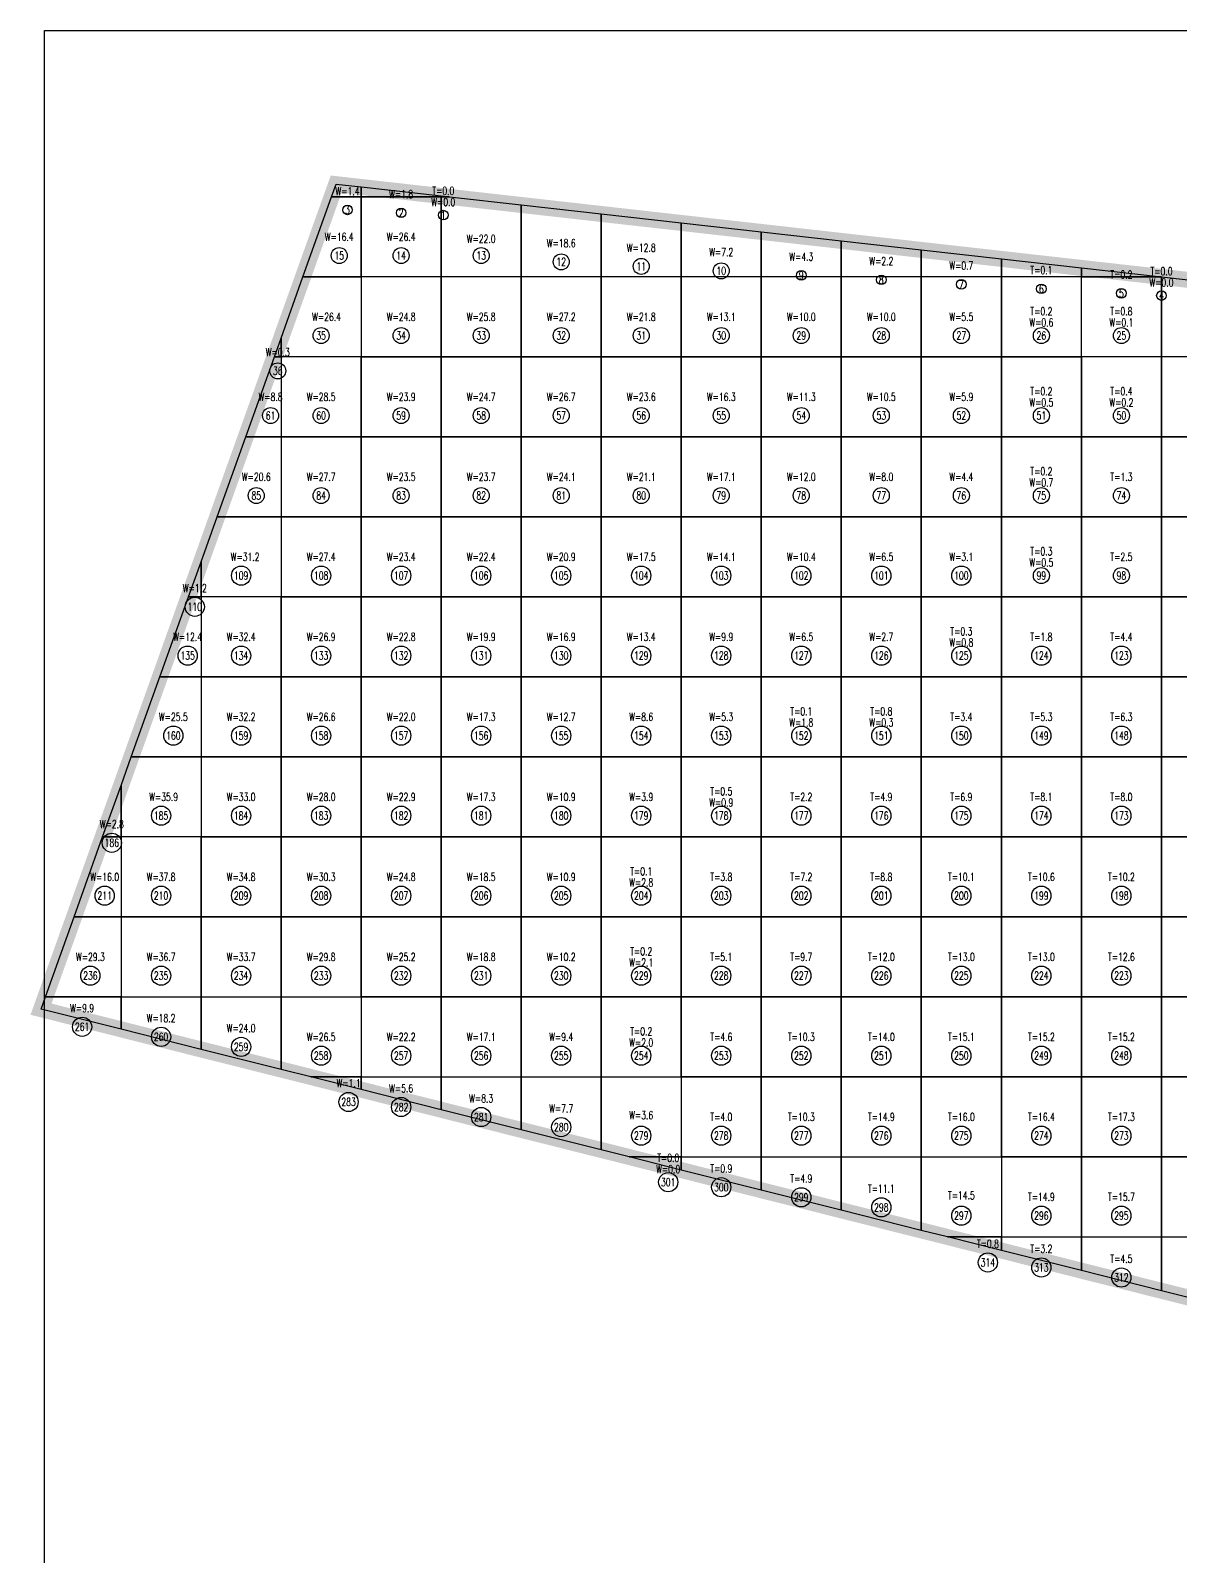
# Model space of a CAD drawing. Extents: x 4283 to 40403, y 1134 to 1764.
# Drawn here: x 4494.1 to 4566, y 1615.6 to 1711 of the extents above; entities that cross this region are included whole.
import ezdxf
from ezdxf.enums import TextEntityAlignment as Align

# ---------------------------------------------------------------- set-up
doc = ezdxf.new("R2010")
doc.units = 0
for name, color, linetype in [('tdz_2-1方格网', 2, 'Continuous'), ('tdz_2-1方格网计算', 7, 'Continuous'), ('tdz_土方计算图', 7, 'Continuous'), ('tdz_格田', 6, 'Continuous')]:
    doc.layers.add(name, color=color, linetype=linetype)
doc.styles.add('GLandNum', font='txt_____.ttf', dxfattribs={"width": 0.7, "height": 0.5})

msp = doc.modelspace()

# ---------------------------------------------------------------- linework, layer by layer
at = {"layer": 'tdz_2-1方格网', "linetype": 'Continuous'}
for points in [[(4514.806, 1701.178, 3413.944), (4514.806, 1700.557, 3413.952), (4512.96, 1700.557, 3413.974), (4513.245, 1701.353, 3413.94)], [(4512.96, 1700.557, 3413.974), (4514.806, 1700.557, 3413.952), (4514.806, 1695.557, 3414.068), (4511.172, 1695.557, 3414.186)], [(4519.806, 1700.616, 3413.958), (4519.806, 1700.557, 3413.958), (4514.806, 1700.557, 3413.952), (4514.806, 1701.178, 3413.944)], [(4514.806, 1695.557, 3414.068), (4514.806, 1700.557, 3413.952), (4519.806, 1700.557, 3413.958), (4519.806, 1695.557, 3414.118)], [(4520.335, 1700.557, 3413.959), (4519.806, 1700.557, 3413.958), (4519.806, 1700.616, 3413.958)], [(4524.806, 1700.054, 3413.972), (4524.806, 1695.557, 3414.396), (4519.806, 1695.557, 3414.118), (4519.806, 1700.557, 3413.958), (4520.335, 1700.557, 3413.959)], [(4529.806, 1699.492, 3413.985), (4529.806, 1695.557, 3414.39), (4524.806, 1695.557, 3414.396), (4524.806, 1700.054, 3413.972)], [(4534.806, 1698.93, 3413.999), (4534.806, 1695.557, 3414.083), (4529.806, 1695.557, 3414.39), (4529.806, 1699.492, 3413.985)], [(4539.806, 1698.368, 3414.018), (4539.806, 1695.557, 3414.036), (4534.806, 1695.557, 3414.083), (4534.806, 1698.93, 3413.999)], [(4544.806, 1697.806, 3414.036), (4544.806, 1695.557, 3414.16), (4539.806, 1695.557, 3414.036), (4539.806, 1698.368, 3414.018)], [(4549.806, 1697.244, 3413.978), (4549.806, 1695.557, 3414.149), (4544.806, 1695.557, 3414.16), (4544.806, 1697.806, 3414.036)], [(4554.806, 1696.682, 3414.048), (4554.806, 1695.557, 3414.137), (4549.806, 1695.557, 3414.149), (4549.806, 1697.244, 3413.978)], [(4559.806, 1696.12, 3414.123), (4559.806, 1695.557, 3414.124), (4554.806, 1695.557, 3414.137), (4554.806, 1696.682, 3414.048)], [(4564.806, 1695.558, 3414.203), (4564.806, 1695.557, 3414.203), (4559.806, 1695.557, 3414.124), (4559.806, 1696.12, 3414.123)], [(4511.172, 1695.557, 3414.186), (4514.806, 1695.557, 3414.068), (4514.806, 1690.557, 3414.246), (4509.806, 1690.557, 3414.393), (4509.806, 1691.736, 3414.349)], [(4514.806, 1695.557, 3414.068), (4514.806, 1690.557, 3414.246), (4519.806, 1690.557, 3414.274), (4519.806, 1695.557, 3414.118)], [(4519.806, 1695.557, 3414.118), (4519.806, 1690.557, 3414.274), (4524.806, 1690.557, 3414.597), (4524.806, 1695.557, 3414.396)], [(4524.806, 1695.557, 3414.396), (4524.806, 1690.557, 3414.597), (4529.806, 1690.557, 3414.74), (4529.806, 1695.557, 3414.39)], [(4529.806, 1695.557, 3414.39), (4529.806, 1690.557, 3414.74), (4534.806, 1690.557, 3414.561), (4534.806, 1695.557, 3414.083)], [(4534.806, 1695.557, 3414.083), (4534.806, 1690.557, 3414.561), (4539.806, 1690.557, 3414.212), (4539.806, 1695.557, 3414.036)], [(4539.806, 1695.557, 3414.036), (4539.806, 1690.557, 3414.212), (4544.806, 1690.557, 3414.502), (4544.806, 1695.557, 3414.16)], [(4544.806, 1695.557, 3414.16), (4544.806, 1690.557, 3414.502), (4549.806, 1690.557, 3414.617), (4549.806, 1695.557, 3414.149)], [(4549.806, 1695.557, 3414.149), (4549.806, 1690.557, 3414.617), (4554.806, 1690.557, 3414.315), (4554.806, 1695.557, 3414.137)], [(4554.806, 1695.557, 3414.137), (4554.806, 1690.557, 3414.315), (4559.806, 1690.557, 3414.343), (4559.806, 1695.557, 3414.124)], [(4559.806, 1690.557, 3414.343), (4559.806, 1695.557, 3414.124), (4564.806, 1695.557, 3414.203), (4564.806, 1690.557, 3414.605)], [(4564.821, 1695.557, 3414.203), (4564.806, 1695.557, 3414.203), (4564.806, 1695.558, 3414.203)], [(4569.806, 1694.996, 3414.283), (4569.806, 1690.557, 3414.783), (4564.806, 1690.557, 3414.605), (4564.806, 1695.557, 3414.203), (4564.821, 1695.557, 3414.203)], [(4509.806, 1691.736, 3414.349), (4509.806, 1690.557, 3414.393), (4509.384, 1690.557, 3414.399)], [(4509.384, 1690.557, 3414.399), (4509.806, 1690.557, 3414.393), (4509.806, 1685.557, 3414.55), (4507.596, 1685.557, 3414.611)], [(4509.806, 1690.557, 3414.393), (4509.806, 1685.557, 3414.55), (4514.806, 1685.557, 3414.443), (4514.806, 1690.557, 3414.246)], [(4514.806, 1690.557, 3414.246), (4514.806, 1685.557, 3414.443), (4519.806, 1685.557, 3414.451), (4519.806, 1690.557, 3414.274)], [(4519.806, 1690.557, 3414.274), (4519.806, 1685.557, 3414.451), (4524.806, 1685.557, 3414.747), (4524.806, 1690.557, 3414.597)], [(4524.806, 1690.557, 3414.597), (4524.806, 1685.557, 3414.747), (4529.806, 1685.557, 3414.812), (4529.806, 1690.557, 3414.74)], [(4529.806, 1690.557, 3414.74), (4529.806, 1685.557, 3414.812), (4534.806, 1685.557, 3414.805), (4534.806, 1690.557, 3414.561)], [(4534.806, 1690.557, 3414.561), (4534.806, 1685.557, 3414.805), (4539.806, 1685.557, 3414.69), (4539.806, 1690.557, 3414.212)], [(4539.806, 1690.557, 3414.212), (4539.806, 1685.557, 3414.69), (4544.806, 1685.557, 3414.568), (4544.806, 1690.557, 3414.502)], [(4544.806, 1690.557, 3414.502), (4544.806, 1685.557, 3414.568), (4549.806, 1685.557, 3414.671), (4549.806, 1690.557, 3414.617)], [(4549.806, 1690.557, 3414.617), (4549.806, 1685.557, 3414.671), (4554.806, 1685.557, 3414.545), (4554.806, 1690.557, 3414.315)], [(4554.806, 1690.557, 3414.315), (4554.806, 1685.557, 3414.545), (4559.806, 1685.557, 3414.552), (4559.806, 1690.557, 3414.343)], [(4559.806, 1690.557, 3414.343), (4559.806, 1685.557, 3414.552), (4564.806, 1685.557, 3414.718), (4564.806, 1690.557, 3414.605)], [(4564.806, 1690.557, 3414.605), (4564.806, 1685.557, 3414.718), (4569.806, 1685.557, 3414.867), (4569.806, 1690.557, 3414.783)], [(4507.596, 1685.557, 3414.611), (4509.806, 1685.557, 3414.55), (4509.806, 1680.557, 3414.737), (4505.808, 1680.557, 3414.824)], [(4509.806, 1685.557, 3414.55), (4509.806, 1680.557, 3414.737), (4514.806, 1680.557, 3414.645), (4514.806, 1685.557, 3414.443)], [(4514.806, 1685.557, 3414.443), (4514.806, 1680.557, 3414.645), (4519.806, 1680.557, 3414.666), (4519.806, 1685.557, 3414.451)], [(4519.806, 1685.557, 3414.451), (4519.806, 1680.557, 3414.666), (4524.806, 1680.557, 3414.89), (4524.806, 1685.557, 3414.747)], [(4524.806, 1685.557, 3414.747), (4524.806, 1680.557, 3414.89), (4529.806, 1680.557, 3414.883), (4529.806, 1685.557, 3414.812)], [(4529.806, 1685.557, 3414.812), (4529.806, 1680.557, 3414.883), (4534.806, 1680.557, 3414.876), (4534.806, 1685.557, 3414.805)], [(4534.806, 1685.557, 3414.805), (4534.806, 1680.557, 3414.876), (4539.806, 1680.557, 3414.869), (4539.806, 1685.557, 3414.69)], [(4539.806, 1685.557, 3414.69), (4539.806, 1680.557, 3414.869), (4544.806, 1680.557, 3414.819), (4544.806, 1685.557, 3414.568)], [(4544.806, 1685.557, 3414.568), (4544.806, 1680.557, 3414.819), (4549.806, 1680.557, 3414.768), (4549.806, 1685.557, 3414.671)], [(4549.806, 1685.557, 3414.671), (4549.806, 1680.557, 3414.768), (4554.806, 1680.557, 3414.775), (4554.806, 1685.557, 3414.545)], [(4554.806, 1685.557, 3414.545), (4554.806, 1680.557, 3414.775), (4559.806, 1680.557, 3414.783), (4559.806, 1685.557, 3414.552)], [(4559.806, 1685.557, 3414.552), (4559.806, 1680.557, 3414.783), (4564.806, 1680.557, 3414.831), (4564.806, 1685.557, 3414.718)], [(4564.806, 1685.557, 3414.718), (4564.806, 1680.557, 3414.831), (4569.806, 1680.557, 3414.952), (4569.806, 1685.557, 3414.867)], [(4505.808, 1680.557, 3414.824), (4509.806, 1680.557, 3414.737), (4509.806, 1675.557, 3414.934), (4504.806, 1675.557, 3415.024), (4504.806, 1677.755, 3414.943)], [(4509.806, 1680.557, 3414.737), (4509.806, 1675.557, 3414.934), (4514.806, 1675.557, 3414.86), (4514.806, 1680.557, 3414.645)], [(4514.806, 1680.557, 3414.645), (4514.806, 1675.557, 3414.86), (4519.806, 1675.557, 3414.881), (4519.806, 1680.557, 3414.666)], [(4519.806, 1680.557, 3414.666), (4519.806, 1675.557, 3414.881), (4524.806, 1675.557, 3414.962), (4524.806, 1680.557, 3414.89)], [(4524.806, 1680.557, 3414.89), (4524.806, 1675.557, 3414.962), (4529.806, 1675.557, 3414.955), (4529.806, 1680.557, 3414.883)], [(4529.806, 1680.557, 3414.883), (4529.806, 1675.557, 3414.955), (4534.806, 1675.557, 3414.948), (4534.806, 1680.557, 3414.876)], [(4534.806, 1680.557, 3414.876), (4534.806, 1675.557, 3414.948), (4539.806, 1675.557, 3414.934), (4539.806, 1680.557, 3414.869)], [(4539.806, 1680.557, 3414.869), (4539.806, 1675.557, 3414.934), (4544.806, 1675.557, 3414.918), (4544.806, 1680.557, 3414.819)], [(4544.806, 1680.557, 3414.819), (4544.806, 1675.557, 3414.918), (4549.806, 1675.557, 3414.929), (4549.806, 1680.557, 3414.768)], [(4549.806, 1680.557, 3414.768), (4549.806, 1675.557, 3414.929), (4554.806, 1675.557, 3414.943), (4554.806, 1680.557, 3414.775)], [(4554.806, 1680.557, 3414.775), (4554.806, 1675.557, 3414.943), (4559.806, 1675.557, 3414.955), (4559.806, 1680.557, 3414.783)], [(4559.806, 1680.557, 3414.783), (4559.806, 1675.557, 3414.955), (4564.806, 1675.557, 3414.976), (4564.806, 1680.557, 3414.831)], [(4564.806, 1680.557, 3414.831), (4564.806, 1675.557, 3414.976), (4569.806, 1675.557, 3415.032), (4569.806, 1680.557, 3414.952)], [(4504.806, 1677.755, 3414.943), (4504.806, 1675.557, 3415.024), (4504.02, 1675.557, 3415.034)], [(4504.02, 1675.557, 3415.034), (4504.806, 1675.557, 3415.024), (4504.806, 1670.557, 3415.25), (4502.231, 1670.557, 3415.222)], [(4504.806, 1675.557, 3415.024), (4504.806, 1670.557, 3415.25), (4509.806, 1670.557, 3415.106), (4509.806, 1675.557, 3414.934)], [(4509.806, 1675.557, 3414.934), (4509.806, 1670.557, 3415.106), (4514.806, 1670.557, 3415.047), (4514.806, 1675.557, 3414.86)], [(4514.806, 1675.557, 3414.86), (4514.806, 1670.557, 3415.047), (4519.806, 1670.557, 3415.028), (4519.806, 1675.557, 3414.881)], [(4519.806, 1675.557, 3414.881), (4519.806, 1670.557, 3415.028), (4524.806, 1670.557, 3415.002), (4524.806, 1675.557, 3414.962)], [(4524.806, 1675.557, 3414.962), (4524.806, 1670.557, 3415.002), (4529.806, 1670.557, 3414.984), (4529.806, 1675.557, 3414.955)], [(4529.806, 1675.557, 3414.955), (4529.806, 1670.557, 3414.984), (4534.806, 1670.557, 3414.966), (4534.806, 1675.557, 3414.948)], [(4534.806, 1675.557, 3414.948), (4534.806, 1670.557, 3414.966), (4539.806, 1670.557, 3414.965), (4539.806, 1675.557, 3414.934)], [(4539.806, 1675.557, 3414.934), (4539.806, 1670.557, 3414.965), (4544.806, 1670.557, 3414.972), (4544.806, 1675.557, 3414.918)], [(4544.806, 1675.557, 3414.918), (4544.806, 1670.557, 3414.972), (4549.806, 1670.557, 3414.98), (4549.806, 1675.557, 3414.929)], [(4549.806, 1675.557, 3414.929), (4549.806, 1670.557, 3414.98), (4554.806, 1670.557, 3414.998), (4554.806, 1675.557, 3414.943)], [(4554.806, 1675.557, 3414.943), (4554.806, 1670.557, 3414.998), (4559.806, 1670.557, 3415.058), (4559.806, 1675.557, 3414.955)], [(4559.806, 1675.557, 3414.955), (4559.806, 1670.557, 3415.058), (4564.806, 1670.557, 3415.108), (4564.806, 1675.557, 3414.976)], [(4564.806, 1675.557, 3414.976), (4564.806, 1670.557, 3415.108), (4569.806, 1670.557, 3415.157), (4569.806, 1675.557, 3415.032)], [(4502.231, 1670.557, 3415.222), (4504.806, 1670.557, 3415.25), (4504.806, 1665.557, 3415.464), (4500.443, 1665.557, 3415.409)], [(4504.806, 1670.557, 3415.25), (4504.806, 1665.557, 3415.464), (4509.806, 1665.557, 3415.332), (4509.806, 1670.557, 3415.106)], [(4509.806, 1670.557, 3415.106), (4509.806, 1665.557, 3415.332), (4514.806, 1665.557, 3415.275), (4514.806, 1670.557, 3415.047)], [(4514.806, 1670.557, 3415.047), (4514.806, 1665.557, 3415.275), (4519.806, 1665.557, 3415.186), (4519.806, 1670.557, 3415.028)], [(4519.806, 1670.557, 3415.028), (4519.806, 1665.557, 3415.186), (4524.806, 1665.557, 3415.097), (4524.806, 1670.557, 3415.002)], [(4524.806, 1670.557, 3415.002), (4524.806, 1665.557, 3415.097), (4529.806, 1665.557, 3415), (4529.806, 1670.557, 3414.984)], [(4529.806, 1670.557, 3414.984), (4529.806, 1665.557, 3415), (4534.806, 1665.557, 3415), (4534.806, 1670.557, 3414.966)], [(4534.806, 1670.557, 3414.966), (4534.806, 1665.557, 3415), (4539.806, 1665.557, 3415), (4539.806, 1670.557, 3414.965)], [(4539.806, 1670.557, 3414.965), (4539.806, 1665.557, 3415), (4544.806, 1665.557, 3415), (4544.806, 1670.557, 3414.972)], [(4544.806, 1670.557, 3414.972), (4544.806, 1665.557, 3415), (4549.806, 1665.557, 3415.043), (4549.806, 1670.557, 3414.98)], [(4549.806, 1670.557, 3414.98), (4549.806, 1665.557, 3415.043), (4554.806, 1665.557, 3415.066), (4554.806, 1670.557, 3414.998)], [(4554.806, 1670.557, 3414.998), (4554.806, 1665.557, 3415.066), (4559.806, 1665.557, 3415.18), (4559.806, 1670.557, 3415.058)], [(4559.806, 1670.557, 3415.058), (4559.806, 1665.557, 3415.18), (4564.806, 1665.557, 3415.31), (4564.806, 1670.557, 3415.108)], [(4564.806, 1670.557, 3415.108), (4564.806, 1665.557, 3415.31), (4569.806, 1665.557, 3415.36), (4569.806, 1670.557, 3415.157)], [(4500.443, 1665.557, 3415.409), (4504.806, 1665.557, 3415.464), (4504.806, 1660.557, 3415.679), (4499.806, 1660.557, 3415.634), (4499.806, 1663.774, 3415.476)], [(4504.806, 1665.557, 3415.464), (4504.806, 1660.557, 3415.679), (4509.806, 1660.557, 3415.648), (4509.806, 1665.557, 3415.332)], [(4509.806, 1665.557, 3415.332), (4509.806, 1660.557, 3415.648), (4514.806, 1660.557, 3415.583), (4514.806, 1665.557, 3415.275)], [(4514.806, 1665.557, 3415.275), (4514.806, 1660.557, 3415.583), (4519.806, 1660.557, 3415.494), (4519.806, 1665.557, 3415.186)], [(4519.806, 1665.557, 3415.186), (4519.806, 1660.557, 3415.494), (4524.806, 1660.557, 3415.377), (4524.806, 1665.557, 3415.097)], [(4524.806, 1665.557, 3415.097), (4524.806, 1660.557, 3415.377), (4529.806, 1660.557, 3415.176), (4529.806, 1665.557, 3415)], [(4529.806, 1665.557, 3415), (4529.806, 1660.557, 3415.176), (4534.806, 1660.557, 3415), (4534.806, 1665.557, 3415)], [(4534.806, 1665.557, 3415), (4534.806, 1660.557, 3415), (4539.806, 1660.557, 3415), (4539.806, 1665.557, 3415)], [(4539.806, 1665.557, 3415), (4539.806, 1660.557, 3415), (4544.806, 1660.557, 3415.035), (4544.806, 1665.557, 3415)], [(4544.806, 1665.557, 3415), (4544.806, 1660.557, 3415.035), (4549.806, 1660.557, 3415.111), (4549.806, 1665.557, 3415.043)], [(4549.806, 1665.557, 3415.043), (4549.806, 1660.557, 3415.111), (4554.806, 1660.557, 3415.156), (4554.806, 1665.557, 3415.066)], [(4554.806, 1665.557, 3415.066), (4554.806, 1660.557, 3415.156), (4559.806, 1660.557, 3415.301), (4559.806, 1665.557, 3415.18)], [(4559.806, 1665.557, 3415.18), (4559.806, 1660.557, 3415.301), (4564.806, 1660.557, 3415.446), (4564.806, 1665.557, 3415.31)], [(4564.806, 1665.557, 3415.31), (4564.806, 1660.557, 3415.446), (4569.806, 1660.557, 3415.562), (4569.806, 1665.557, 3415.36)], [(4499.806, 1663.774, 3415.476), (4499.806, 1660.557, 3415.634), (4498.655, 1660.557, 3415.596)], [(4498.655, 1660.557, 3415.596), (4499.806, 1660.557, 3415.634), (4499.806, 1655.557, 3415.933), (4496.867, 1655.557, 3415.784)], [(4499.806, 1660.557, 3415.634), (4499.806, 1655.557, 3415.933), (4504.806, 1655.557, 3415.986), (4504.806, 1660.557, 3415.679)], [(4504.806, 1660.557, 3415.679), (4504.806, 1655.557, 3415.986), (4509.806, 1655.557, 3415.964), (4509.806, 1660.557, 3415.648)], [(4509.806, 1660.557, 3415.648), (4509.806, 1655.557, 3415.964), (4514.806, 1655.557, 3415.874), (4514.806, 1660.557, 3415.583)], [(4514.806, 1660.557, 3415.583), (4514.806, 1655.557, 3415.874), (4519.806, 1655.557, 3415.753), (4519.806, 1660.557, 3415.494)], [(4519.806, 1660.557, 3415.494), (4519.806, 1655.557, 3415.753), (4524.806, 1655.557, 3415.593), (4524.806, 1660.557, 3415.377)], [(4524.806, 1660.557, 3415.377), (4524.806, 1655.557, 3415.593), (4529.806, 1655.557, 3415.369), (4529.806, 1660.557, 3415.176)], [(4529.806, 1660.557, 3415.176), (4529.806, 1655.557, 3415.369), (4534.806, 1655.557, 3415.154), (4534.806, 1660.557, 3415)], [(4534.806, 1660.557, 3415), (4534.806, 1655.557, 3415.154), (4539.806, 1655.557, 3415.032), (4539.806, 1660.557, 3415)], [(4539.806, 1660.557, 3415), (4539.806, 1655.557, 3415.032), (4544.806, 1655.557, 3415.095), (4544.806, 1660.557, 3415.035)], [(4544.806, 1660.557, 3415.035), (4544.806, 1655.557, 3415.095), (4549.806, 1655.557, 3415.177), (4549.806, 1660.557, 3415.111)], [(4549.806, 1660.557, 3415.111), (4549.806, 1655.557, 3415.177), (4554.806, 1655.557, 3415.277), (4554.806, 1660.557, 3415.156)], [(4554.806, 1660.557, 3415.156), (4554.806, 1655.557, 3415.277), (4559.806, 1655.557, 3415.422), (4559.806, 1660.557, 3415.301)], [(4559.806, 1660.557, 3415.301), (4559.806, 1655.557, 3415.422), (4564.806, 1655.557, 3415.567), (4564.806, 1660.557, 3415.446)], [(4564.806, 1660.557, 3415.446), (4564.806, 1655.557, 3415.567), (4569.806, 1655.557, 3415.711), (4569.806, 1660.557, 3415.562)], [(4496.867, 1655.557, 3415.784), (4499.806, 1655.557, 3415.933), (4499.806, 1650.557, 3416), (4495.079, 1650.557, 3415.971)], [(4499.806, 1655.557, 3415.933), (4499.806, 1650.557, 3416), (4504.806, 1650.557, 3416), (4504.806, 1655.557, 3415.986)], [(4504.806, 1655.557, 3415.986), (4504.806, 1650.557, 3416), (4509.806, 1650.557, 3416), (4509.806, 1655.557, 3415.964)], [(4509.806, 1655.557, 3415.964), (4509.806, 1650.557, 3416), (4514.806, 1650.557, 3416), (4514.806, 1655.557, 3415.874)], [(4514.806, 1655.557, 3415.874), (4514.806, 1650.557, 3416), (4519.806, 1650.557, 3416), (4519.806, 1655.557, 3415.753)], [(4519.806, 1655.557, 3415.753), (4519.806, 1650.557, 3416), (4524.806, 1650.557, 3415.771), (4524.806, 1655.557, 3415.593)], [(4524.806, 1655.557, 3415.593), (4524.806, 1650.557, 3415.771), (4529.806, 1650.557, 3415.531), (4529.806, 1655.557, 3415.369)], [(4529.806, 1655.557, 3415.369), (4529.806, 1650.557, 3415.531), (4534.806, 1650.557, 3415.387), (4534.806, 1655.557, 3415.154)], [(4534.806, 1655.557, 3415.154), (4534.806, 1650.557, 3415.387), (4539.806, 1650.557, 3415.263), (4539.806, 1655.557, 3415.032)], [(4539.806, 1655.557, 3415.032), (4539.806, 1650.557, 3415.263), (4544.806, 1650.557, 3415.228), (4544.806, 1655.557, 3415.095)], [(4544.806, 1655.557, 3415.095), (4544.806, 1650.557, 3415.228), (4549.806, 1650.557, 3415.272), (4549.806, 1655.557, 3415.177)], [(4549.806, 1655.557, 3415.177), (4549.806, 1650.557, 3415.272), (4554.806, 1650.557, 3415.392), (4554.806, 1655.557, 3415.277)], [(4554.806, 1655.557, 3415.277), (4554.806, 1650.557, 3415.392), (4559.806, 1650.557, 3415.538), (4559.806, 1655.557, 3415.422)], [(4559.806, 1655.557, 3415.422), (4559.806, 1650.557, 3415.538), (4564.806, 1650.557, 3415.683), (4564.806, 1655.557, 3415.567)], [(4564.806, 1655.557, 3415.567), (4564.806, 1650.557, 3415.683), (4569.806, 1650.557, 3415.828), (4569.806, 1655.557, 3415.711)], [(4495.079, 1650.557, 3415.971), (4499.806, 1650.557, 3416), (4499.806, 1648.536, 3416), (4494.806, 1649.793, 3416)], [(4499.806, 1648.536, 3416), (4499.806, 1650.557, 3416), (4504.806, 1650.557, 3416), (4504.806, 1647.279, 3416)], [(4504.806, 1647.279, 3416), (4504.806, 1650.557, 3416), (4509.806, 1650.557, 3416), (4509.806, 1646.022, 3416)], [(4509.806, 1646.022, 3416), (4509.806, 1650.557, 3416), (4514.806, 1650.557, 3416), (4514.806, 1645.557, 3416), (4511.659, 1645.557, 3416)], [(4514.806, 1650.557, 3416), (4514.806, 1645.557, 3416), (4519.806, 1645.557, 3416), (4519.806, 1650.557, 3416)], [(4519.806, 1650.557, 3416), (4519.806, 1645.557, 3416), (4524.806, 1645.557, 3415.934), (4524.806, 1650.557, 3415.771)], [(4524.806, 1650.557, 3415.771), (4524.806, 1645.557, 3415.934), (4529.806, 1645.557, 3415.748), (4529.806, 1650.557, 3415.531)], [(4529.806, 1650.557, 3415.531), (4529.806, 1645.557, 3415.748), (4534.806, 1645.557, 3415.624), (4534.806, 1650.557, 3415.387)], [(4534.806, 1650.557, 3415.387), (4534.806, 1645.557, 3415.624), (4539.806, 1645.557, 3415.501), (4539.806, 1650.557, 3415.263)], [(4539.806, 1650.557, 3415.263), (4539.806, 1645.557, 3415.501), (4544.806, 1645.557, 3415.38), (4544.806, 1650.557, 3415.228)], [(4544.806, 1650.557, 3415.228), (4544.806, 1645.557, 3415.38), (4549.806, 1645.557, 3415.424), (4549.806, 1650.557, 3415.272)], [(4549.806, 1650.557, 3415.272), (4549.806, 1645.557, 3415.424), (4554.806, 1645.557, 3415.555), (4554.806, 1650.557, 3415.392)], [(4554.806, 1650.557, 3415.392), (4554.806, 1645.557, 3415.555), (4559.806, 1645.557, 3415.655), (4559.806, 1650.557, 3415.538)], [(4559.806, 1650.557, 3415.538), (4559.806, 1645.557, 3415.655), (4564.806, 1645.557, 3415.785), (4564.806, 1650.557, 3415.683)], [(4564.806, 1650.557, 3415.683), (4564.806, 1645.557, 3415.785), (4569.806, 1645.557, 3415.928), (4569.806, 1650.557, 3415.828)], [(4511.659, 1645.557, 3416), (4514.806, 1645.557, 3416), (4514.806, 1644.766, 3416)], [(4514.806, 1644.766, 3416), (4514.806, 1645.557, 3416), (4519.806, 1645.557, 3416), (4519.806, 1643.509, 3416)], [(4519.806, 1643.509, 3416), (4519.806, 1645.557, 3416), (4524.806, 1645.557, 3415.934), (4524.806, 1642.252, 3416)], [(4524.806, 1642.252, 3416), (4524.806, 1645.557, 3415.934), (4529.806, 1645.557, 3415.748), (4529.806, 1640.995, 3415.943)], [(4529.806, 1640.995, 3415.943), (4529.806, 1645.557, 3415.748), (4534.806, 1645.557, 3415.624), (4534.806, 1640.557, 3415.862), (4531.549, 1640.557, 3415.92)], [(4534.806, 1645.557, 3415.624), (4534.806, 1640.557, 3415.862), (4539.806, 1640.557, 3415.738), (4539.806, 1645.557, 3415.501)], [(4539.806, 1645.557, 3415.501), (4539.806, 1640.557, 3415.738), (4544.806, 1640.557, 3415.614), (4544.806, 1645.557, 3415.38)], [(4544.806, 1645.557, 3415.38), (4544.806, 1640.557, 3415.614), (4549.806, 1640.557, 3415.588), (4549.806, 1645.557, 3415.424)], [(4549.806, 1645.557, 3415.424), (4549.806, 1640.557, 3415.588), (4554.806, 1640.557, 3415.786), (4554.806, 1645.557, 3415.555)], [(4554.806, 1645.557, 3415.555), (4554.806, 1640.557, 3415.786), (4559.806, 1640.557, 3415.811), (4559.806, 1645.557, 3415.655)], [(4559.806, 1645.557, 3415.655), (4559.806, 1640.557, 3415.811), (4564.806, 1640.557, 3415.92), (4564.806, 1645.557, 3415.785)], [(4564.806, 1645.557, 3415.785), (4564.806, 1640.557, 3415.92), (4569.806, 1640.557, 3416.08), (4569.806, 1645.557, 3415.928)], [(4531.549, 1640.557, 3415.92), (4534.806, 1640.557, 3415.862), (4534.806, 1639.738, 3415.877)], [(4534.806, 1639.738, 3415.877), (4534.806, 1640.557, 3415.862), (4539.806, 1640.557, 3415.738), (4539.806, 1638.481, 3415.812)], [(4539.806, 1638.481, 3415.812), (4539.806, 1640.557, 3415.738), (4544.806, 1640.557, 3415.614), (4544.806, 1637.224, 3415.747)], [(4544.806, 1637.224, 3415.747), (4544.806, 1640.557, 3415.614), (4549.806, 1640.557, 3415.588), (4549.806, 1635.968, 3415.73)], [(4549.806, 1635.968, 3415.73), (4549.806, 1640.557, 3415.588), (4554.806, 1640.557, 3415.786), (4554.806, 1635.557, 3416.086), (4551.44, 1635.557, 3415.861)], [(4554.806, 1640.557, 3415.786), (4554.806, 1635.557, 3416.086), (4559.806, 1635.557, 3416.217), (4559.806, 1640.557, 3415.811)], [(4559.806, 1640.557, 3415.811), (4559.806, 1635.557, 3416.217), (4564.806, 1635.557, 3416.346), (4564.806, 1640.557, 3415.92)], [(4564.806, 1640.557, 3415.92), (4564.806, 1635.557, 3416.346), (4569.806, 1635.557, 3416.61), (4569.806, 1640.557, 3416.08)], [(4551.44, 1635.557, 3415.861), (4554.806, 1635.557, 3416.086), (4554.806, 1634.711, 3416.116)], [(4554.806, 1634.711, 3416.116), (4554.806, 1635.557, 3416.086), (4559.806, 1635.557, 3416.217), (4559.806, 1633.454, 3416.495)], [(4559.806, 1633.454, 3416.495), (4559.806, 1635.557, 3416.217), (4564.806, 1635.557, 3416.346), (4564.806, 1632.197, 3416.867)], [(4564.806, 1632.197, 3416.867), (4564.806, 1635.557, 3416.346), (4569.806, 1635.557, 3416.61), (4569.806, 1630.94, 3417.245)]]:
    msp.add_polyline3d(points, close=True, dxfattribs=at)
at = {"layer": 'tdz_2-1方格网计算', "color": 7, "linetype": 'Continuous'}
for centre, radius in [((4513.954, 1699.745), 0.3), ((4517.306, 1699.56), 0.3), ((4519.938, 1699.42), 0.3), ((4513.436, 1696.89), 0.5), ((4517.306, 1696.89), 0.5), ((4522.306, 1696.89), 0.5), ((4527.306, 1696.498), 0.5), ((4532.306, 1696.217), 0.5), ((4537.306, 1695.936), 0.5), ((4542.306, 1695.655), 0.3), ((4547.306, 1695.374), 0.3), ((4552.306, 1695.093), 0.3), ((4557.306, 1694.812), 0.3), ((4562.306, 1694.531), 0.3), ((4564.81, 1694.391), 0.3), ((4512.306, 1691.89), 0.5), ((4517.306, 1691.89), 0.5), ((4522.306, 1691.89), 0.5), ((4527.306, 1691.89), 0.5), ((4532.306, 1691.89), 0.5), ((4537.306, 1691.89), 0.5), ((4542.306, 1691.89), 0.5), ((4547.306, 1691.89), 0.5), ((4552.306, 1691.89), 0.5), ((4557.306, 1691.89), 0.5), ((4562.306, 1691.89), 0.5), ((4509.595, 1689.685), 0.5), ((4509.148, 1686.89), 0.5), ((4512.306, 1686.89), 0.5), ((4517.306, 1686.89), 0.5), ((4522.306, 1686.89), 0.5), ((4527.306, 1686.89), 0.5), ((4532.306, 1686.89), 0.5), ((4537.306, 1686.89), 0.5), ((4542.306, 1686.89), 0.5), ((4547.306, 1686.89), 0.5), ((4552.306, 1686.89), 0.5), ((4557.306, 1686.89), 0.5), ((4562.306, 1686.89), 0.5), ((4508.254, 1681.89), 0.5), ((4512.306, 1681.89), 0.5), ((4517.306, 1681.89), 0.5), ((4522.306, 1681.89), 0.5), ((4527.306, 1681.89), 0.5), ((4532.306, 1681.89), 0.5), ((4537.306, 1681.89), 0.5), ((4542.306, 1681.89), 0.5), ((4547.306, 1681.89), 0.5), ((4552.306, 1681.89), 0.5), ((4557.306, 1681.89), 0.5), ((4562.306, 1681.89), 0.5), ((4507.306, 1676.89), 0.6), ((4512.306, 1676.89), 0.6), ((4517.306, 1676.89), 0.6), ((4522.306, 1676.89), 0.6), ((4527.306, 1676.89), 0.6), ((4532.306, 1676.89), 0.6), ((4537.306, 1676.89), 0.6), ((4542.306, 1676.89), 0.6), ((4547.306, 1676.89), 0.6), ((4552.306, 1676.89), 0.6), ((4557.306, 1676.89), 0.5), ((4562.306, 1676.89), 0.5), ((4504.413, 1674.94), 0.6), ((4503.966, 1671.89), 0.6), ((4507.306, 1671.89), 0.6), ((4512.306, 1671.89), 0.6), ((4517.306, 1671.89), 0.6), ((4522.306, 1671.89), 0.6), ((4527.306, 1671.89), 0.6), ((4532.306, 1671.89), 0.6), ((4537.306, 1671.89), 0.6), ((4542.306, 1671.89), 0.6), ((4547.306, 1671.89), 0.6), ((4552.306, 1671.89), 0.6), ((4557.306, 1671.89), 0.6), ((4562.306, 1671.89), 0.6), ((4503.071, 1666.89), 0.6), ((4507.306, 1666.89), 0.6), ((4512.306, 1666.89), 0.6), ((4517.306, 1666.89), 0.6), ((4522.306, 1666.89), 0.6), ((4527.306, 1666.89), 0.6), ((4532.306, 1666.89), 0.6), ((4537.306, 1666.89), 0.6), ((4542.306, 1666.89), 0.6), ((4547.306, 1666.89), 0.6), ((4552.306, 1666.89), 0.6), ((4557.306, 1666.89), 0.6), ((4562.306, 1666.89), 0.6), ((4502.306, 1661.89), 0.6), ((4507.306, 1661.89), 0.6), ((4512.306, 1661.89), 0.6), ((4517.306, 1661.89), 0.6), ((4522.306, 1661.89), 0.6), ((4527.306, 1661.89), 0.6), ((4532.306, 1661.89), 0.6), ((4537.306, 1661.89), 0.6), ((4542.306, 1661.89), 0.6), ((4547.306, 1661.89), 0.6), ((4552.306, 1661.89), 0.6), ((4557.306, 1661.89), 0.6), ((4562.306, 1661.89), 0.6), ((4499.23, 1660.194), 0.6), ((4498.783, 1656.89), 0.6), ((4502.306, 1656.89), 0.6), ((4507.306, 1656.89), 0.6), ((4512.306, 1656.89), 0.6), ((4517.306, 1656.89), 0.6), ((4522.306, 1656.89), 0.6), ((4527.306, 1656.89), 0.6), ((4532.306, 1656.89), 0.6), ((4537.306, 1656.89), 0.6), ((4542.306, 1656.89), 0.6), ((4547.306, 1656.89), 0.6), ((4552.306, 1656.89), 0.6), ((4557.306, 1656.89), 0.6), ((4562.306, 1656.89), 0.6), ((4497.889, 1651.89), 0.6), ((4502.306, 1651.89), 0.6), ((4507.306, 1651.89), 0.6), ((4512.306, 1651.89), 0.6), ((4517.306, 1651.89), 0.6), ((4522.306, 1651.89), 0.6), ((4527.306, 1651.89), 0.6), ((4532.306, 1651.89), 0.6), ((4537.306, 1651.89), 0.6), ((4542.306, 1651.89), 0.6), ((4547.306, 1651.89), 0.6), ((4552.306, 1651.89), 0.6), ((4557.306, 1651.89), 0.6), ((4562.306, 1651.89), 0.6), ((4497.374, 1648.694), 0.6), ((4502.306, 1648.066), 0.6), ((4507.306, 1647.437), 0.6), ((4512.306, 1646.89), 0.6), ((4517.306, 1646.89), 0.6), ((4522.306, 1646.89), 0.6), ((4527.306, 1646.89), 0.6), ((4532.306, 1646.89), 0.6), ((4537.306, 1646.89), 0.6), ((4542.306, 1646.89), 0.6), ((4547.306, 1646.89), 0.6), ((4552.306, 1646.89), 0.6), ((4557.306, 1646.89), 0.6), ((4562.306, 1646.89), 0.6), ((4514.019, 1643.994), 0.6), ((4517.306, 1643.68), 0.6), ((4522.306, 1643.052), 0.6), ((4527.306, 1642.423), 0.6), ((4532.306, 1641.89), 0.6), ((4537.306, 1641.89), 0.6), ((4542.306, 1641.89), 0.6), ((4547.306, 1641.89), 0.6), ((4552.306, 1641.89), 0.6), ((4557.306, 1641.89), 0.6), ((4562.306, 1641.89), 0.6), ((4533.992, 1638.981), 0.6), ((4537.306, 1638.667), 0.6), ((4542.306, 1638.038), 0.6), ((4547.306, 1637.41), 0.6), ((4552.306, 1636.89), 0.6), ((4557.306, 1636.89), 0.6), ((4562.306, 1636.89), 0.6), ((4553.964, 1633.967), 0.6), ((4557.306, 1633.653), 0.6), ((4562.306, 1633.024), 0.6)]:
    msp.add_circle(centre, radius, dxfattribs=at)
at = {"layer": 'tdz_土方计算图', "linetype": 'Continuous'}
msp.add_lwpolyline([(4495.028, 1710.955), (4625.028, 1710.955), (4625.028, 1550.955), (4495.028, 1550.955)], close=True, dxfattribs=at)
at = {"layer": 'tdz_格田', "linetype": 'Continuous', "lineweight": 60, "const_width": 1}
msp.add_lwpolyline([(4611.113, 1620.557), (4494.806, 1649.793), (4513.245, 1701.353), (4625.251, 1688.765), (4614.536, 1634.51), (4611.113, 1620.557)], close=True, dxfattribs=at)

# ---------------------------------------------------------------- texts
at = {"layer": 'tdz_2-1方格网计算', "color": 173, "linetype": 'Continuous', "style": 'GLandNum', "width": 0.7}
for s, p in [('W=1.4', (4513.954, 1700.911)), ('W=1.8', (4517.306, 1700.727)), ('W=0.0', (4519.938, 1700.236)), ('W=16.4', (4513.436, 1698.057)), ('W=26.4', (4517.306, 1698.057)), ('W=22.0', (4522.306, 1697.931)), ('W=18.6', (4527.306, 1697.665)), ('W=12.8', (4532.306, 1697.384)), ('W=7.2', (4537.306, 1697.103)), ('W=4.3', (4542.306, 1696.822)), ('W=2.2', (4547.306, 1696.541)), ('W=0.7', (4552.306, 1696.26)), ('W=0.0', (4564.81, 1695.208)), ('W=26.4', (4512.647, 1693.057)), ('W=24.8', (4517.306, 1693.057)), ('W=25.8', (4522.306, 1693.057)), ('W=27.2', (4527.306, 1693.057)), ('W=21.8', (4532.306, 1693.057)), ('W=13.1', (4537.306, 1693.057)), ('W=10.0', (4542.306, 1693.057)), ('W=10.0', (4547.306, 1693.057)), ('W=5.5', (4552.306, 1693.057)), ('W=0.6', (4557.306, 1692.707)), ('W=0.1', (4562.306, 1692.707)), ('W=0.3', (4509.595, 1690.852)), ('W=8.8', (4509.148, 1688.057)), ('W=28.5', (4512.306, 1688.057)), ('W=23.9', (4517.306, 1688.057)), ('W=24.7', (4522.306, 1688.057)), ('W=26.7', (4527.306, 1688.057)), ('W=23.6', (4532.306, 1688.057)), ('W=16.3', (4537.306, 1688.057)), ('W=11.3', (4542.306, 1688.057)), ('W=10.5', (4547.306, 1688.057)), ('W=5.9', (4552.306, 1688.057)), ('W=0.5', (4557.306, 1687.707)), ('W=0.2', (4562.306, 1687.707)), ('W=20.6', (4508.254, 1683.057)), ('W=27.7', (4512.306, 1683.057)), ('W=23.5', (4517.306, 1683.057)), ('W=23.7', (4522.306, 1683.057)), ('W=24.1', (4527.306, 1683.057)), ('W=21.1', (4532.306, 1683.057)), ('W=17.1', (4537.306, 1683.057)), ('W=12.0', (4542.306, 1683.057)), ('W=8.0', (4547.306, 1683.057)), ('W=4.4', (4552.306, 1683.057)), ('W=0.7', (4557.306, 1682.707)), ('W=31.2', (4507.556, 1678.057)), ('W=27.4', (4512.306, 1678.057)), ('W=23.4', (4517.306, 1678.057)), ('W=22.4', (4522.306, 1678.057)), ('W=20.9', (4527.306, 1678.057)), ('W=17.5', (4532.306, 1678.057)), ('W=14.1', (4537.306, 1678.057)), ('W=10.4', (4542.306, 1678.057)), ('W=6.5', (4547.306, 1678.057)), ('W=3.1', (4552.306, 1678.057)), ('W=0.5', (4557.306, 1677.707)), ('W=1.2', (4504.413, 1676.106)), ('W=12.4', (4503.966, 1673.057)), ('W=32.4', (4507.306, 1673.057)), ('W=26.9', (4512.306, 1673.057)), ('W=22.8', (4517.306, 1673.057)), ('W=19.9', (4522.306, 1673.057)), ('W=16.9', (4527.306, 1673.057)), ('W=13.4', (4532.306, 1673.057)), ('W=9.9', (4537.306, 1673.057)), ('W=6.5', (4542.306, 1673.057)), ('W=2.7', (4547.306, 1673.057)), ('W=0.8', (4552.306, 1672.707)), ('W=25.5', (4503.071, 1668.057)), ('W=32.2', (4507.306, 1668.057)), ('W=26.6', (4512.306, 1668.057)), ('W=22.0', (4517.306, 1668.057)), ('W=17.3', (4522.306, 1668.057)), ('W=12.7', (4527.306, 1668.057)), ('W=8.6', (4532.306, 1668.057)), ('W=5.3', (4537.306, 1668.057)), ('W=1.8', (4542.306, 1667.707)), ('W=0.3', (4547.306, 1667.707)), ('W=35.9', (4502.465, 1663.057)), ('W=33.0', (4507.306, 1663.057)), ('W=28.0', (4512.306, 1663.057)), ('W=22.9', (4517.306, 1663.057)), ('W=17.3', (4522.306, 1663.057)), ('W=10.9', (4527.306, 1663.057)), ('W=3.9', (4532.306, 1663.057)), ('W=0.9', (4537.306, 1662.707)), ('W=2.8', (4499.23, 1661.361)), ('W=16.0', (4498.783, 1658.057)), ('W=37.8', (4502.306, 1658.057)), ('W=34.8', (4507.306, 1658.057)), ('W=30.3', (4512.306, 1658.057)), ('W=24.8', (4517.306, 1658.057)), ('W=18.5', (4522.306, 1658.057)), ('W=10.9', (4527.306, 1658.057)), ('W=2.8', (4532.306, 1657.707)), ('W=29.3', (4497.889, 1653.057)), ('W=36.7', (4502.306, 1653.057)), ('W=33.7', (4507.306, 1653.057)), ('W=29.8', (4512.306, 1653.057)), ('W=25.2', (4517.306, 1653.057)), ('W=18.8', (4522.306, 1653.057)), ('W=10.2', (4527.306, 1653.057)), ('W=2.1', (4532.306, 1652.707)), ('W=9.9', (4497.374, 1649.861)), ('W=18.2', (4502.306, 1649.232)), ('W=24.0', (4507.306, 1648.604)), ('W=26.5', (4512.306, 1648.057)), ('W=22.2', (4517.306, 1648.057)), ('W=17.1', (4522.306, 1648.057)), ('W=9.4', (4527.306, 1648.057)), ('W=2.0', (4532.306, 1647.707)), ('W=1.1', (4514.019, 1645.161)), ('W=5.6', (4517.306, 1644.847)), ('W=8.3', (4522.306, 1644.219)), ('W=7.7', (4527.306, 1643.59)), ('W=3.6', (4532.306, 1643.166)), ('W=0.0', (4533.992, 1639.797))]:
    msp.add_text(s, height=0.5, dxfattribs=at).set_placement(p, align=Align.MIDDLE_CENTER)
at = {"layer": 'tdz_2-1方格网计算', "color": 2, "linetype": 'Continuous', "style": 'GLandNum', "width": 0.7}
for s, p in [('T=0.0', (4519.938, 1700.936)), ('T=0.1', (4557.306, 1695.979)), ('T=0.2', (4562.306, 1695.698)), ('T=0.0', (4564.81, 1695.908)), ('T=0.2', (4557.306, 1693.407)), ('T=0.8', (4562.306, 1693.407)), ('T=0.2', (4557.306, 1688.407)), ('T=0.4', (4562.306, 1688.407)), ('T=0.2', (4557.306, 1683.407)), ('T=1.3', (4562.306, 1683.057)), ('T=0.3', (4557.306, 1678.407)), ('T=2.5', (4562.306, 1678.057)), ('T=0.3', (4552.306, 1673.407)), ('T=1.8', (4557.306, 1673.057)), ('T=4.4', (4562.306, 1673.057)), ('T=0.1', (4542.306, 1668.407)), ('T=0.8', (4547.306, 1668.407)), ('T=3.4', (4552.306, 1668.057)), ('T=5.3', (4557.306, 1668.057)), ('T=6.3', (4562.306, 1668.057)), ('T=0.5', (4537.306, 1663.407)), ('T=2.2', (4542.306, 1663.057)), ('T=4.9', (4547.306, 1663.057)), ('T=6.9', (4552.306, 1663.057)), ('T=8.1', (4557.306, 1663.057)), ('T=8.0', (4562.306, 1663.057)), ('T=0.1', (4532.306, 1658.407)), ('T=3.8', (4537.306, 1658.057)), ('T=7.2', (4542.306, 1658.057)), ('T=8.8', (4547.306, 1658.057)), ('T=10.1', (4552.306, 1658.057)), ('T=10.6', (4557.306, 1658.057)), ('T=10.2', (4562.306, 1658.057)), ('T=0.2', (4532.306, 1653.407)), ('T=5.1', (4537.306, 1653.057)), ('T=9.7', (4542.306, 1653.057)), ('T=12.0', (4547.306, 1653.057)), ('T=13.0', (4552.306, 1653.057)), ('T=13.0', (4557.306, 1653.057)), ('T=12.6', (4562.306, 1653.057)), ('T=0.2', (4532.306, 1648.407)), ('T=4.6', (4537.306, 1648.057)), ('T=10.3', (4542.306, 1648.057)), ('T=14.0', (4547.306, 1648.057)), ('T=15.1', (4552.306, 1648.057)), ('T=15.2', (4557.306, 1648.057)), ('T=15.2', (4562.306, 1648.057)), ('T=4.0', (4537.306, 1643.057)), ('T=10.3', (4542.306, 1643.057)), ('T=14.9', (4547.306, 1643.057)), ('T=16.0', (4552.306, 1643.057)), ('T=16.4', (4557.306, 1643.057)), ('T=17.3', (4562.306, 1643.057)), ('T=0.0', (4533.992, 1640.497)), ('T=0.9', (4537.306, 1639.833)), ('T=4.9', (4542.306, 1639.205)), ('T=11.1', (4547.306, 1638.576)), ('T=14.5', (4552.306, 1638.159)), ('T=14.9', (4557.306, 1638.057)), ('T=15.7', (4562.306, 1638.057)), ('T=0.8', (4553.964, 1635.134)), ('T=3.2', (4557.306, 1634.819)), ('T=4.5', (4562.306, 1634.191))]:
    msp.add_text(s, height=0.5, dxfattribs=at).set_placement(p, align=Align.MIDDLE_CENTER)
at = {"layer": 'tdz_2-1方格网计算', "color": 7, "linetype": 'Continuous', "style": 'GLandNum', "width": 0.7}
for s, p in [('3', (4513.954, 1699.745)), ('2', (4517.306, 1699.56)), ('1', (4519.938, 1699.42)), ('15', (4513.436, 1696.89)), ('14', (4517.306, 1696.89)), ('13', (4522.306, 1696.89)), ('12', (4527.306, 1696.498)), ('11', (4532.306, 1696.217)), ('10', (4537.306, 1695.936)), ('9', (4542.306, 1695.655)), ('8', (4547.306, 1695.374)), ('7', (4552.306, 1695.093)), ('6', (4557.306, 1694.812)), ('5', (4562.306, 1694.531)), ('4', (4564.81, 1694.391)), ('35', (4512.306, 1691.89)), ('34', (4517.306, 1691.89)), ('33', (4522.306, 1691.89)), ('32', (4527.306, 1691.89)), ('31', (4532.306, 1691.89)), ('30', (4537.306, 1691.89)), ('29', (4542.306, 1691.89)), ('28', (4547.306, 1691.89)), ('27', (4552.306, 1691.89)), ('26', (4557.306, 1691.89)), ('25', (4562.306, 1691.89)), ('36', (4509.595, 1689.685)), ('61', (4509.148, 1686.89)), ('60', (4512.306, 1686.89)), ('59', (4517.306, 1686.89)), ('58', (4522.306, 1686.89)), ('57', (4527.306, 1686.89)), ('56', (4532.306, 1686.89)), ('55', (4537.306, 1686.89)), ('54', (4542.306, 1686.89)), ('53', (4547.306, 1686.89)), ('52', (4552.306, 1686.89)), ('51', (4557.306, 1686.89)), ('50', (4562.306, 1686.89)), ('85', (4508.254, 1681.89)), ('84', (4512.306, 1681.89)), ('83', (4517.306, 1681.89)), ('82', (4522.306, 1681.89)), ('81', (4527.306, 1681.89)), ('80', (4532.306, 1681.89)), ('79', (4537.306, 1681.89)), ('78', (4542.306, 1681.89)), ('77', (4547.306, 1681.89)), ('76', (4552.306, 1681.89)), ('75', (4557.306, 1681.89)), ('74', (4562.306, 1681.89)), ('109', (4507.306, 1676.89)), ('108', (4512.306, 1676.89)), ('107', (4517.306, 1676.89)), ('106', (4522.306, 1676.89)), ('105', (4527.306, 1676.89)), ('104', (4532.306, 1676.89)), ('103', (4537.306, 1676.89)), ('102', (4542.306, 1676.89)), ('101', (4547.306, 1676.89)), ('100', (4552.306, 1676.89)), ('99', (4557.306, 1676.89)), ('98', (4562.306, 1676.89)), ('110', (4504.413, 1674.94)), ('135', (4503.966, 1671.89)), ('134', (4507.306, 1671.89)), ('133', (4512.306, 1671.89)), ('132', (4517.306, 1671.89)), ('131', (4522.306, 1671.89)), ('130', (4527.306, 1671.89)), ('129', (4532.306, 1671.89)), ('128', (4537.306, 1671.89)), ('127', (4542.306, 1671.89)), ('126', (4547.306, 1671.89)), ('125', (4552.306, 1671.89)), ('124', (4557.306, 1671.89)), ('123', (4562.306, 1671.89)), ('160', (4503.071, 1666.89)), ('159', (4507.306, 1666.89)), ('158', (4512.306, 1666.89)), ('157', (4517.306, 1666.89)), ('156', (4522.306, 1666.89)), ('155', (4527.306, 1666.89)), ('154', (4532.306, 1666.89)), ('153', (4537.306, 1666.89)), ('152', (4542.306, 1666.89)), ('151', (4547.306, 1666.89)), ('150', (4552.306, 1666.89)), ('149', (4557.306, 1666.89)), ('148', (4562.306, 1666.89)), ('185', (4502.306, 1661.89)), ('184', (4507.306, 1661.89)), ('183', (4512.306, 1661.89)), ('182', (4517.306, 1661.89)), ('181', (4522.306, 1661.89)), ('180', (4527.306, 1661.89)), ('179', (4532.306, 1661.89)), ('178', (4537.306, 1661.89)), ('177', (4542.306, 1661.89)), ('176', (4547.306, 1661.89)), ('175', (4552.306, 1661.89)), ('174', (4557.306, 1661.89)), ('173', (4562.306, 1661.89)), ('186', (4499.23, 1660.194)), ('211', (4498.783, 1656.89)), ('210', (4502.306, 1656.89)), ('209', (4507.306, 1656.89)), ('208', (4512.306, 1656.89)), ('207', (4517.306, 1656.89)), ('206', (4522.306, 1656.89)), ('205', (4527.306, 1656.89)), ('204', (4532.306, 1656.89)), ('203', (4537.306, 1656.89)), ('202', (4542.306, 1656.89)), ('201', (4547.306, 1656.89)), ('200', (4552.306, 1656.89)), ('199', (4557.306, 1656.89)), ('198', (4562.306, 1656.89)), ('236', (4497.889, 1651.89)), ('235', (4502.306, 1651.89)), ('234', (4507.306, 1651.89)), ('233', (4512.306, 1651.89)), ('232', (4517.306, 1651.89)), ('231', (4522.306, 1651.89)), ('230', (4527.306, 1651.89)), ('229', (4532.306, 1651.89)), ('228', (4537.306, 1651.89)), ('227', (4542.306, 1651.89)), ('226', (4547.306, 1651.89)), ('225', (4552.306, 1651.89)), ('224', (4557.306, 1651.89)), ('223', (4562.306, 1651.89)), ('261', (4497.374, 1648.694)), ('260', (4502.306, 1648.066)), ('259', (4507.306, 1647.437)), ('258', (4512.306, 1646.89)), ('257', (4517.306, 1646.89)), ('256', (4522.306, 1646.89)), ('255', (4527.306, 1646.89)), ('254', (4532.306, 1646.89)), ('253', (4537.306, 1646.89)), ('252', (4542.306, 1646.89)), ('251', (4547.306, 1646.89)), ('250', (4552.306, 1646.89)), ('249', (4557.306, 1646.89)), ('248', (4562.306, 1646.89)), ('283', (4514.019, 1643.994)), ('282', (4517.306, 1643.68)), ('281', (4522.306, 1643.052)), ('280', (4527.306, 1642.423)), ('279', (4532.306, 1641.89)), ('278', (4537.306, 1641.89)), ('277', (4542.306, 1641.89)), ('276', (4547.306, 1641.89)), ('275', (4552.306, 1641.89)), ('274', (4557.306, 1641.89)), ('273', (4562.306, 1641.89)), ('301', (4533.992, 1638.981)), ('300', (4537.306, 1638.667)), ('299', (4542.306, 1638.038)), ('298', (4547.306, 1637.41)), ('297', (4552.306, 1636.89)), ('296', (4557.306, 1636.89)), ('295', (4562.306, 1636.89)), ('314', (4553.964, 1633.967)), ('313', (4557.306, 1633.653)), ('312', (4562.306, 1633.024))]:
    msp.add_text(s, height=0.5, dxfattribs=at).set_placement(p, align=Align.MIDDLE_CENTER)

doc.saveas('drawing.dxf')
